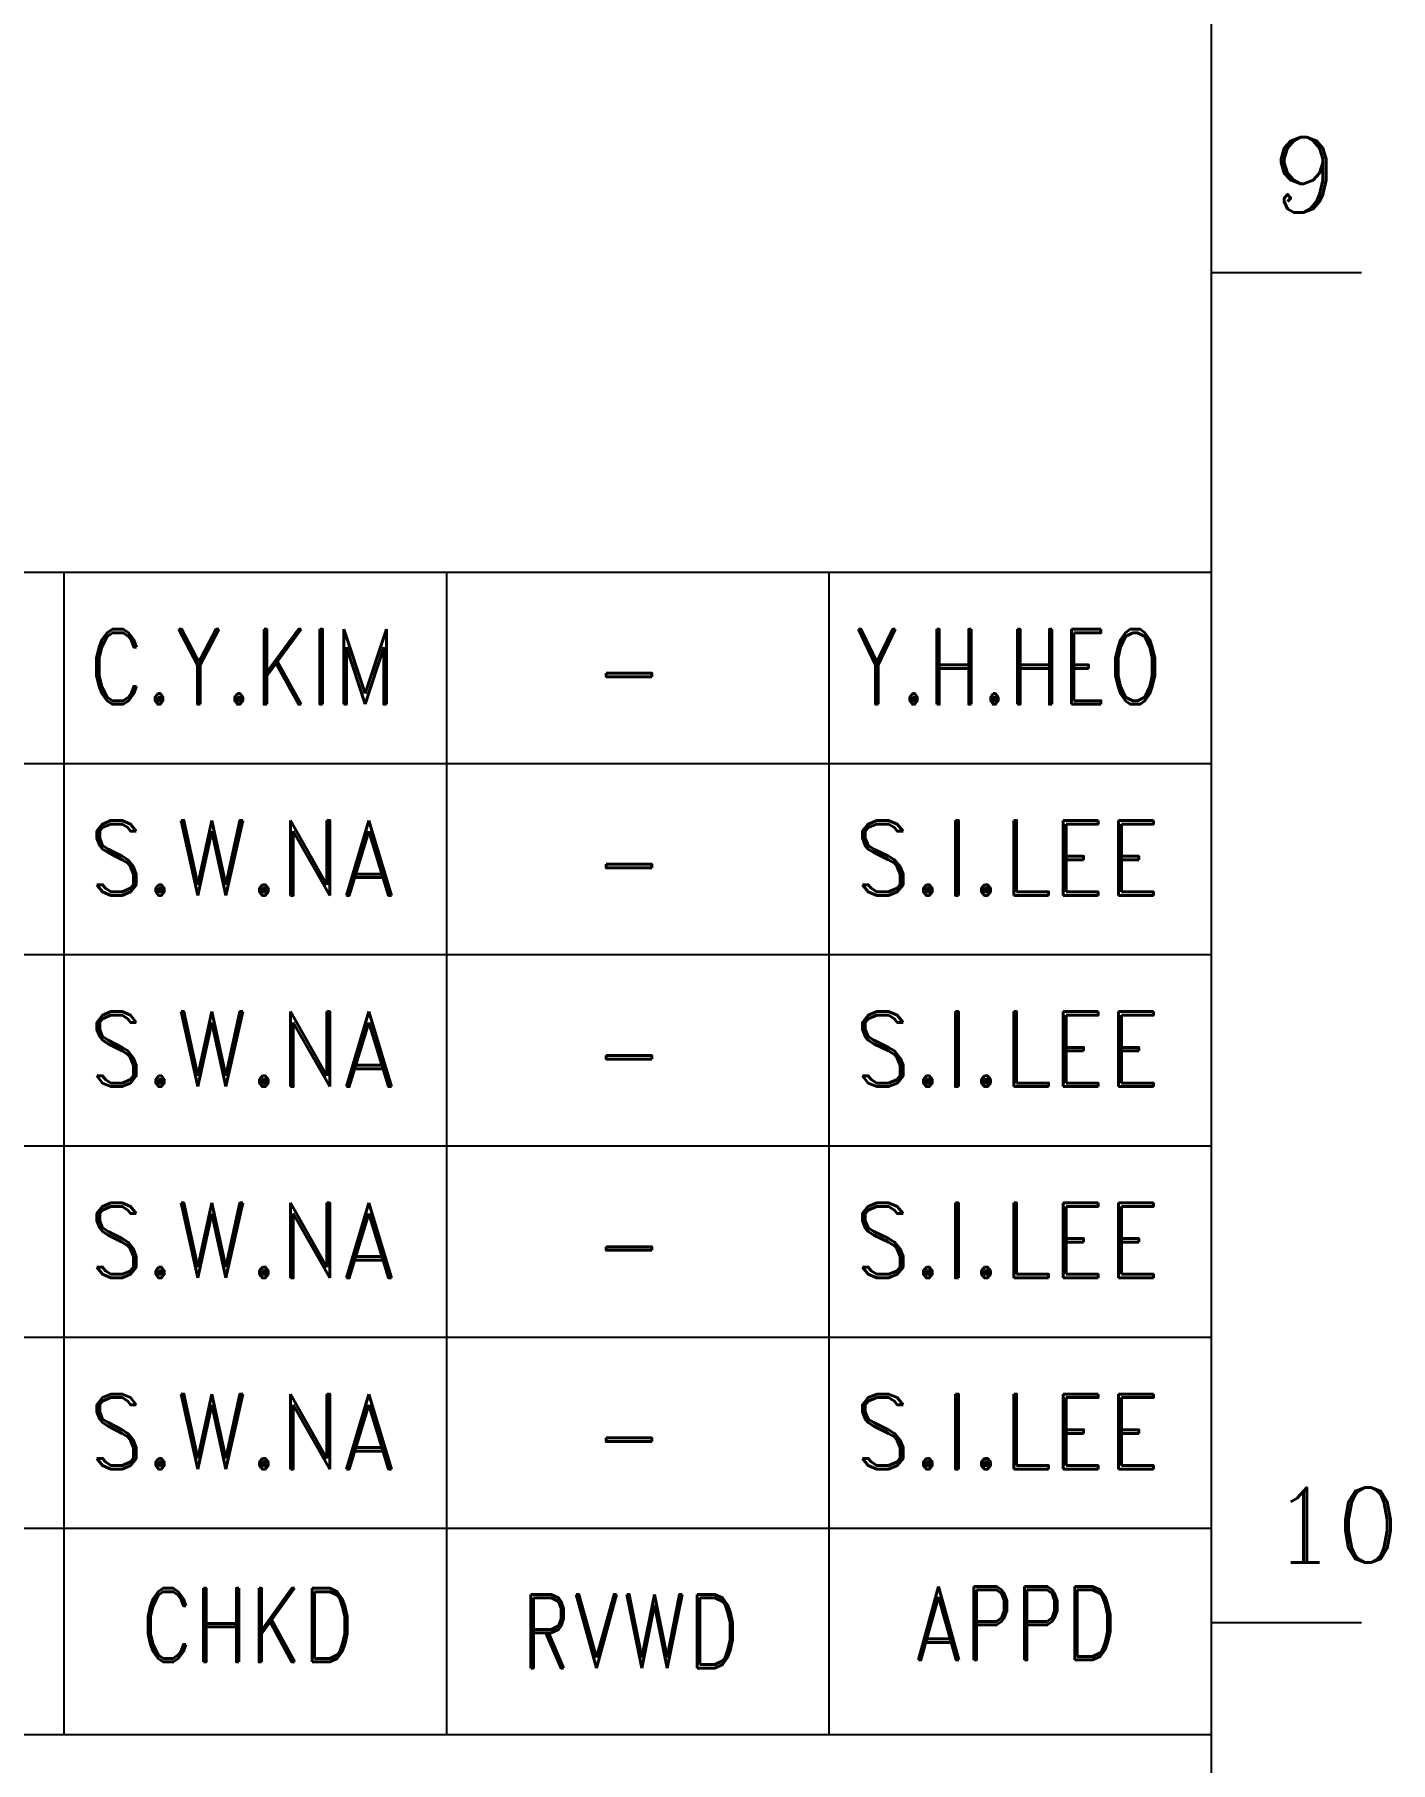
# Model space of a CAD drawing. Header units: millimetres. Extents: x 4133871 to 4440428, y -545651 to -495191.
# Drawn here: x 4277617 to 4281525, y -535586 to -530604 of the extents above; entities that cross this region are included whole.
import ezdxf
from ezdxf.enums import TextEntityAlignment as Align

# ---------------------------------------------------------------- set-up
doc = ezdxf.new("R2010")
doc.units = ezdxf.units.MM
doc.header["$LTSCALE"] = 60
doc.layers.add('1', color=7, linetype='Continuous')
doc.layers.add('TAN-TIT', color=30, linetype='Continuous')
doc.styles.add('COM', font='COMPLEX', dxfattribs={"height": 5})
doc.styles.add('KIM3', font='ROMAND.shx', dxfattribs={"width": 1.25, "height": 3})
doc.styles.add('RD6', font='ROMAND.shx', dxfattribs={"width": 0.83, "height": 6})

# ---------------------------------------------------------------- blocks, each defined once
blk = doc.blocks.new('BORDER')
at = {"layer": 'TAN-TIT'}
for p, q in [((232823, 3520), (232823, 164680)), ((232823, 47872), (234266, 47872)), ((232823, 44987), (193237, 44987)), ((221796, 44987), (221796, 33818)), ((225472, 44987), (225472, 33818)), ((229148, 44987), (229148, 33818)), ((232823, 43149), (193237, 43149)), ((232823, 41311), (193237, 41311)), ((232823, 39473), (193237, 39473)), ((232823, 37635), (193237, 37635)), ((232823, 35797), (193237, 35797)), ((232823, 34894), (234266, 34894)), ((193237, 33818), (232823, 33818))]:
    blk.add_line(p, q, dxfattribs=at)
at = {"layer": 'TAN-TIT', "style": 'COM'}
for s, p in [('9', (233400, 48449)), ('10', (233400, 35471))]:
    blk.add_text(s, height=721, dxfattribs=at).set_placement(p)
at = {"layer": 'TAN-TIT', "style": 'RD6', "width": 0.8}
for s, p in [('CHKD', (223563, 34516)), ('APPD', (230941, 34535)), ('RVWD', (227241, 34457))]:
    blk.add_text(s, height=706.9, dxfattribs=at).set_placement(p, align=Align.CENTER)

msp = doc.modelspace()

# ---------------------------------------------------------------- block references
at = {"layer": '1', "xscale": 0.3, "yscale": 0.3, "zscale": 0.3}
msp.add_blockref('BORDER', (4211162.3, -545651.2), dxfattribs=at)

# ---------------------------------------------------------------- texts
at = {"style": 'KIM3'}
for s, width, p, p2 in [('C.Y.KIM', 0.770775, (4277772.4, -532535), (4278661.6, -532535)), ('Y.H.HEO', 0.701844, (4279977.9, -532535), (4280867.1, -532535)), ('S.W.NA', 0.799323, (4277772.4, -533086.4), (4278661.6, -533086.4)), ('S.I.LEE', 0.838125, (4279977.9, -533086.4), (4280867.1, -533086.4)), ('S.W.NA', 0.799323, (4277772.4, -533637.7), (4278661.6, -533637.7)), ('S.I.LEE', 0.838125, (4279977.9, -533637.7), (4280867.1, -533637.7)), ('S.W.NA', 0.799323, (4277772.4, -534189.1), (4278661.6, -534189.1)), ('S.I.LEE', 0.838125, (4279977.9, -534189.1), (4280867.1, -534189.1)), ('S.W.NA', 0.799323, (4277772.4, -534740.5), (4278661.6, -534740.5)), ('S.I.LEE', 0.838125, (4279977.9, -534740.5), (4280867.1, -534740.5))]:
    msp.add_text(s, height=216.31, dxfattribs=dict(at, width=width)).set_placement(p, p2, align=Align.FIT)
at = {"style": 'KIM3', "width": 0.83}
for p in [(4279330.4, -532548.2), (4279330.4, -533099.5), (4279330.4, -533650.9), (4279330.4, -534202.3), (4279330.4, -534753.7)]:
    msp.add_text('-', height=216.3, dxfattribs=at).set_placement(p, align=Align.CENTER)

doc.saveas('drawing.dxf')
